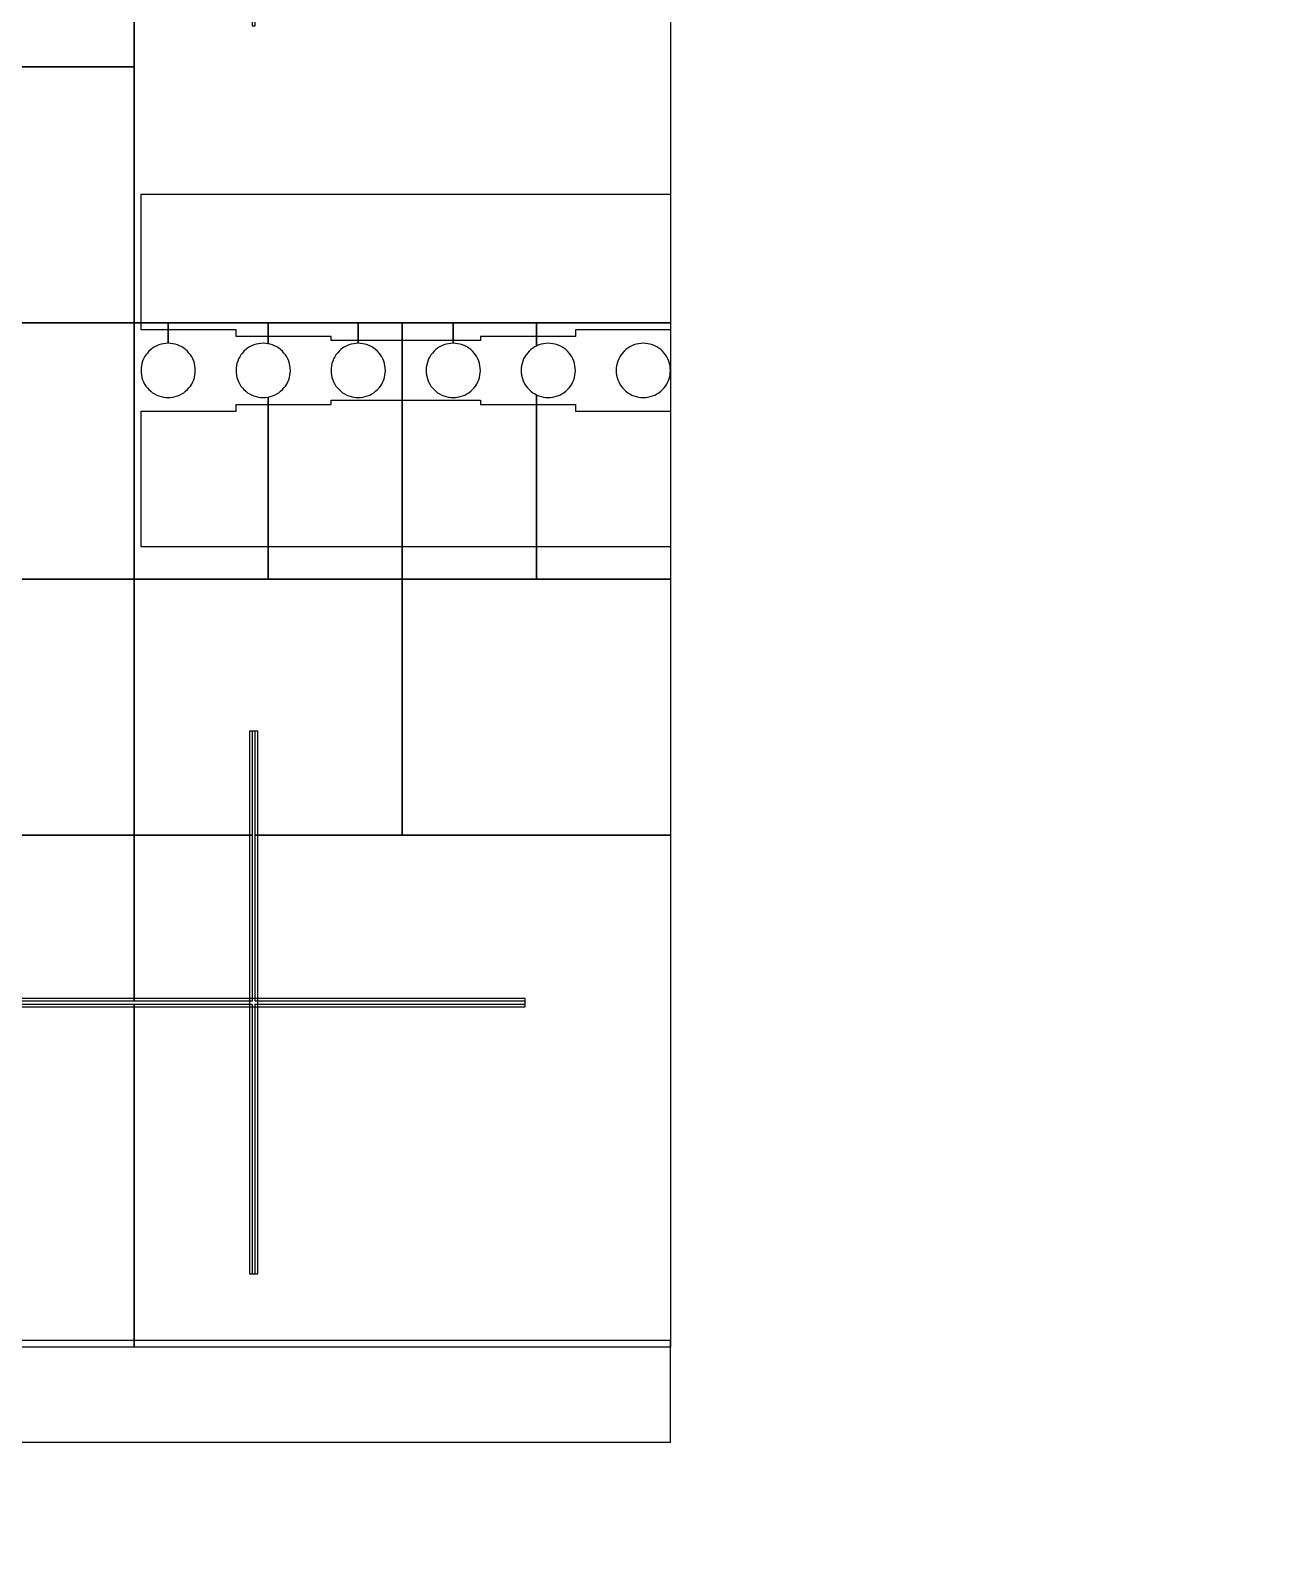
# Model space of a CAD drawing. Extents: x -52 to 52, y -50 to 50.
# Drawn here: x -40.442 to -39.536, y 3.307 to 4.426 of the extents above; entities that cross this region are included whole.
import ezdxf

# ---------------------------------------------------------------- set-up
doc = ezdxf.new("R2010")
doc.units = 0
for name, color, linetype in [('helperLayer', 6, 'CONTINUOUS'), ('largegap', 4, 'CONTINUOUS'), ('smallgap', 3, 'CONTINUOUS')]:
    doc.layers.add(name, color=color, linetype=linetype)

# ---------------------------------------------------------------- blocks, each defined once
blk = doc.blocks.new('Markers')
at = {"layer": 'largegap', "linetype": 'CONTINUOUS'}
for points in [[(-40.22, 4.187), (-40.22, 4.19), (-40.29, 4.19), (-40.29, 4.195), (-40.36, 4.195), (-40.36, 4.295), (-39.97, 4.295), (-39.97, 4.195), (-40.04, 4.195), (-40.04, 4.19), (-40.11, 4.19), (-40.11, 4.187), (-40.22, 4.187)], [(-40.22, 4.187), (-40.22, 4.19), (-40.29, 4.19), (-40.29, 4.195), (-40.36, 4.195), (-40.36, 4.295), (-39.97, 4.295), (-39.97, 4.195), (-40.04, 4.195), (-40.04, 4.19), (-40.11, 4.19), (-40.11, 4.187), (-40.22, 4.187)], [(-40.36, 4.035), (-40.36, 4.135), (-40.29, 4.135), (-40.29, 4.14), (-40.22, 4.14), (-40.22, 4.143), (-40.11, 4.143), (-40.11, 4.14), (-40.04, 4.14), (-40.04, 4.135), (-39.97, 4.135), (-39.97, 4.035), (-40.36, 4.035)], [(-40.36, 4.035), (-40.36, 4.135), (-40.29, 4.135), (-40.29, 4.14), (-40.22, 4.14), (-40.22, 4.143), (-40.11, 4.143), (-40.11, 4.14), (-40.04, 4.14), (-40.04, 4.135), (-39.97, 4.135), (-39.97, 4.035), (-40.36, 4.035)], [(-40.28, 3.499), (-40.274, 3.499), (-40.274, 3.899), (-40.28, 3.899), (-40.28, 3.499)], [(-40.477, 3.696), (-40.077, 3.696), (-40.077, 3.702), (-40.477, 3.702), (-40.477, 3.696)]]:
    blk.add_lwpolyline(points, close=True, dxfattribs=at)
at = {"layer": 'smallgap', "linetype": 'CONTINUOUS'}
for points in [[(-40.365, 4.955001), (-40.278, 4.955001), (-39.97, 4.955001), (-39.97, 4.200001), (-40.365, 4.200001), (-40.365, 4.618), (-40.278, 4.618), (-40.278, 4.419), (-40.276, 4.419), (-40.276, 4.618), (-40.077, 4.618), (-40.077, 4.62), (-40.276, 4.62), (-40.276, 4.819), (-40.278, 4.819), (-40.278, 4.62), (-40.365, 4.62), (-40.365, 4.955001)], [(-40.49, 4.577501), (-40.48, 4.577501), (-40.365, 4.577501), (-40.365, 4.388751), (-40.48, 4.388751), (-40.49, 4.388751), (-40.5, 4.388751), (-40.52, 4.388751), (-40.53, 4.388751), (-40.54, 4.388751), (-40.55, 4.388751), (-40.56, 4.388751), (-40.5625, 4.388751), (-40.5625, 4.577501), (-40.56, 4.577501), (-40.55, 4.577501), (-40.54, 4.577501), (-40.53, 4.577501), (-40.52, 4.577501), (-40.5, 4.577501), (-40.49, 4.577501)], [(-40.46375, 4.200001), (-40.46375, 4.388751), (-40.365, 4.388751), (-40.365, 4.200001), (-40.46375, 4.200001)], [(-40.34, 4.200001), (-40.27, 4.200001), (-40.26625, 4.200001), (-40.26625, 4.184636), (-40.266527, 4.184697), (-40.268257, 4.184925), (-40.27, 4.185001), (-40.271743, 4.184925), (-40.273473, 4.184697), (-40.275176, 4.18432), (-40.27684, 4.183795), (-40.278452, 4.183127), (-40.28, 4.182322), (-40.281472, 4.181384), (-40.282856, 4.180322), (-40.284142, 4.179143), (-40.285321, 4.177857), (-40.286383, 4.176473), (-40.287321, 4.175001), (-40.288126, 4.173453), (-40.288794, 4.171841), (-40.289319, 4.170177), (-40.289696, 4.168474), (-40.289924, 4.166744), (-40.29, 4.165001), (-40.289924, 4.163258), (-40.289696, 4.161528), (-40.289319, 4.159825), (-40.288794, 4.158161), (-40.288126, 4.156549), (-40.287321, 4.155001), (-40.286383, 4.153529), (-40.285321, 4.152145), (-40.284142, 4.150859), (-40.282856, 4.14968), (-40.281472, 4.148618), (-40.28, 4.14768), (-40.278452, 4.146875), (-40.278, 4.146688), (-40.27684, 4.146207), (-40.275176, 4.145682), (-40.273473, 4.145305), (-40.271743, 4.145077), (-40.27, 4.145001), (-40.268257, 4.145077), (-40.266527, 4.145305), (-40.26625, 4.145366), (-40.26625, 4.011251), (-40.365, 4.011251), (-40.365, 4.200001), (-40.34, 4.200001), (-40.34, 4.185001), (-40.341743, 4.184925), (-40.343473, 4.184697), (-40.345176, 4.18432), (-40.34684, 4.183795), (-40.348452, 4.183127), (-40.35, 4.182322), (-40.351472, 4.181384), (-40.352856, 4.180322), (-40.354142, 4.179143), (-40.355321, 4.177857), (-40.356383, 4.176473), (-40.357321, 4.175001), (-40.358126, 4.173453), (-40.358794, 4.171841), (-40.359319, 4.170177), (-40.359696, 4.168474), (-40.359924, 4.166744), (-40.36, 4.165001), (-40.359924, 4.163258), (-40.359696, 4.161528), (-40.359319, 4.159825), (-40.358794, 4.158161), (-40.358126, 4.156549), (-40.357321, 4.155001), (-40.356383, 4.153529), (-40.355321, 4.152145), (-40.354142, 4.150859), (-40.352856, 4.14968), (-40.351472, 4.148618), (-40.35, 4.14768), (-40.348452, 4.146875), (-40.34684, 4.146207), (-40.345176, 4.145682), (-40.343473, 4.145305), (-40.341743, 4.145077), (-40.34, 4.145001), (-40.338257, 4.145077), (-40.336527, 4.145305), (-40.334824, 4.145682), (-40.33316, 4.146207), (-40.331548, 4.146875), (-40.33, 4.14768), (-40.328528, 4.148618), (-40.327144, 4.14968), (-40.325858, 4.150859), (-40.324679, 4.152145), (-40.323617, 4.153529), (-40.322679, 4.155001), (-40.321874, 4.156549), (-40.321206, 4.158161), (-40.320681, 4.159825), (-40.320304, 4.161528), (-40.320076, 4.163258), (-40.32, 4.165001), (-40.320076, 4.166744), (-40.320304, 4.168474), (-40.320681, 4.170177), (-40.321206, 4.171841), (-40.321874, 4.173453), (-40.322679, 4.175001), (-40.323617, 4.176473), (-40.324679, 4.177857), (-40.325858, 4.179143), (-40.327144, 4.180322), (-40.328528, 4.181384), (-40.33, 4.182322), (-40.331548, 4.183127), (-40.33316, 4.183795), (-40.334824, 4.18432), (-40.336527, 4.184697), (-40.338257, 4.184925), (-40.34, 4.185001), (-40.34, 4.200001)], [(-40.2, 4.185001), (-40.2, 4.200001), (-40.1675, 4.200001), (-40.1675, 4.011251), (-40.26625, 4.011251), (-40.26625, 4.145366), (-40.264824, 4.145682), (-40.26316, 4.146207), (-40.261548, 4.146875), (-40.26, 4.14768), (-40.258528, 4.148618), (-40.257144, 4.14968), (-40.255858, 4.150859), (-40.254679, 4.152145), (-40.253617, 4.153529), (-40.252679, 4.155001), (-40.251874, 4.156549), (-40.251206, 4.158161), (-40.250681, 4.159825), (-40.250304, 4.161528), (-40.250076, 4.163258), (-40.25, 4.165001), (-40.250076, 4.166744), (-40.250304, 4.168474), (-40.250681, 4.170177), (-40.251206, 4.171841), (-40.251874, 4.173453), (-40.252679, 4.175001), (-40.253617, 4.176473), (-40.254679, 4.177857), (-40.255858, 4.179143), (-40.257144, 4.180322), (-40.258528, 4.181384), (-40.26, 4.182322), (-40.261548, 4.183127), (-40.26316, 4.183795), (-40.264824, 4.18432), (-40.26625, 4.184636), (-40.26625, 4.200001), (-40.2, 4.200001), (-40.2, 4.185001), (-40.201743, 4.184925), (-40.203473, 4.184697), (-40.205176, 4.18432), (-40.20684, 4.183795), (-40.208452, 4.183127), (-40.21, 4.182322), (-40.211472, 4.181384), (-40.212856, 4.180322), (-40.214142, 4.179143), (-40.215321, 4.177857), (-40.216383, 4.176473), (-40.217321, 4.175001), (-40.218126, 4.173453), (-40.218794, 4.171841), (-40.219319, 4.170177), (-40.219696, 4.168474), (-40.219924, 4.166744), (-40.22, 4.165001), (-40.219924, 4.163258), (-40.219696, 4.161528), (-40.219319, 4.159825), (-40.218794, 4.158161), (-40.218126, 4.156549), (-40.217321, 4.155001), (-40.216383, 4.153529), (-40.215321, 4.152145), (-40.214142, 4.150859), (-40.212856, 4.14968), (-40.211472, 4.148618), (-40.21, 4.14768), (-40.208452, 4.146875), (-40.20684, 4.146207), (-40.205176, 4.145682), (-40.203473, 4.145305), (-40.201743, 4.145077), (-40.2, 4.145001), (-40.198257, 4.145077), (-40.196527, 4.145305), (-40.194824, 4.145682), (-40.19316, 4.146207), (-40.191548, 4.146875), (-40.19, 4.14768), (-40.188528, 4.148618), (-40.187144, 4.14968), (-40.185858, 4.150859), (-40.184679, 4.152145), (-40.183617, 4.153529), (-40.182679, 4.155001), (-40.181874, 4.156549), (-40.181206, 4.158161), (-40.180681, 4.159825), (-40.180304, 4.161528), (-40.180076, 4.163258), (-40.18, 4.165001), (-40.180076, 4.166744), (-40.180304, 4.168474), (-40.180681, 4.170177), (-40.181206, 4.171841), (-40.181874, 4.173453), (-40.182679, 4.175001), (-40.183617, 4.176473), (-40.184679, 4.177857), (-40.185858, 4.179143), (-40.187144, 4.180322), (-40.188528, 4.181384), (-40.19, 4.182322), (-40.191548, 4.183127), (-40.19316, 4.183795), (-40.194824, 4.18432), (-40.196527, 4.184697), (-40.198257, 4.184925), (-40.2, 4.185001)], [(-40.13, 4.185001), (-40.13, 4.200001), (-40.06875, 4.200001), (-40.06875, 4.182972), (-40.07, 4.182322), (-40.071472, 4.181384), (-40.072856, 4.180322), (-40.074142, 4.179143), (-40.075321, 4.177857), (-40.076383, 4.176473), (-40.077321, 4.175001), (-40.078126, 4.173453), (-40.078794, 4.171841), (-40.079319, 4.170177), (-40.079696, 4.168474), (-40.079924, 4.166744), (-40.08, 4.165001), (-40.079924, 4.163258), (-40.079696, 4.161528), (-40.079319, 4.159825), (-40.078794, 4.158161), (-40.078126, 4.156549), (-40.077321, 4.155001), (-40.076383, 4.153529), (-40.075321, 4.152145), (-40.074142, 4.150859), (-40.072856, 4.14968), (-40.071472, 4.148618), (-40.07, 4.14768), (-40.06875, 4.14703), (-40.06875, 4.011251), (-40.1675, 4.011251), (-40.1675, 4.200001), (-40.13, 4.200001), (-40.13, 4.185001), (-40.131743, 4.184925), (-40.133473, 4.184697), (-40.135176, 4.18432), (-40.13684, 4.183795), (-40.138452, 4.183127), (-40.14, 4.182322), (-40.141472, 4.181384), (-40.142856, 4.180322), (-40.144142, 4.179143), (-40.145321, 4.177857), (-40.146383, 4.176473), (-40.147321, 4.175001), (-40.148126, 4.173453), (-40.148794, 4.171841), (-40.149319, 4.170177), (-40.149696, 4.168474), (-40.149924, 4.166744), (-40.15, 4.165001), (-40.149924, 4.163258), (-40.149696, 4.161528), (-40.149319, 4.159825), (-40.148794, 4.158161), (-40.148126, 4.156549), (-40.147321, 4.155001), (-40.146383, 4.153529), (-40.145321, 4.152145), (-40.144142, 4.150859), (-40.142856, 4.14968), (-40.141472, 4.148618), (-40.14, 4.14768), (-40.138452, 4.146875), (-40.13684, 4.146207), (-40.135176, 4.145682), (-40.133473, 4.145305), (-40.131743, 4.145077), (-40.13, 4.145001), (-40.128257, 4.145077), (-40.126527, 4.145305), (-40.124824, 4.145682), (-40.12316, 4.146207), (-40.121548, 4.146875), (-40.12, 4.14768), (-40.118528, 4.148618), (-40.117144, 4.14968), (-40.115858, 4.150859), (-40.114679, 4.152145), (-40.113617, 4.153529), (-40.112679, 4.155001), (-40.111874, 4.156549), (-40.111206, 4.158161), (-40.110681, 4.159825), (-40.110304, 4.161528), (-40.110076, 4.163258), (-40.11, 4.165001), (-40.110076, 4.166744), (-40.110304, 4.168474), (-40.110681, 4.170177), (-40.111206, 4.171841), (-40.111874, 4.173453), (-40.112679, 4.175001), (-40.113617, 4.176473), (-40.114679, 4.177857), (-40.115858, 4.179143), (-40.117144, 4.180322), (-40.118528, 4.181384), (-40.12, 4.182322), (-40.121548, 4.183127), (-40.12316, 4.183795), (-40.124824, 4.18432), (-40.126527, 4.184697), (-40.128257, 4.184925), (-40.13, 4.185001)], [(-40.06875, 4.200001), (-40.06, 4.200001), (-39.97, 4.200001), (-39.97, 4.165001), (-39.970076, 4.166744), (-39.970304, 4.168474), (-39.970681, 4.170177), (-39.971206, 4.171841), (-39.971874, 4.173453), (-39.972679, 4.175001), (-39.973617, 4.176473), (-39.974679, 4.177857), (-39.975858, 4.179143), (-39.977144, 4.180322), (-39.978528, 4.181384), (-39.98, 4.182322), (-39.981548, 4.183127), (-39.98316, 4.183795), (-39.984824, 4.18432), (-39.986527, 4.184697), (-39.988257, 4.184925), (-39.99, 4.185001), (-39.991743, 4.184925), (-39.993473, 4.184697), (-39.995176, 4.18432), (-39.99684, 4.183795), (-39.998452, 4.183127), (-40, 4.182322), (-40.001472, 4.181384), (-40.002856, 4.180322), (-40.004142, 4.179143), (-40.005321, 4.177857), (-40.006383, 4.176473), (-40.007321, 4.175001), (-40.008126, 4.173453), (-40.008794, 4.171841), (-40.009319, 4.170177), (-40.009696, 4.168474), (-40.009924, 4.166744), (-40.01, 4.165001), (-40.009924, 4.163258), (-40.009696, 4.161528), (-40.009319, 4.159825), (-40.008794, 4.158161), (-40.008126, 4.156549), (-40.007321, 4.155001), (-40.006383, 4.153529), (-40.005321, 4.152145), (-40.004142, 4.150859), (-40.002856, 4.14968), (-40.001472, 4.148618), (-40, 4.14768), (-39.998452, 4.146875), (-39.99684, 4.146207), (-39.995176, 4.145682), (-39.993473, 4.145305), (-39.991743, 4.145077), (-39.99, 4.145001), (-39.988257, 4.145077), (-39.986527, 4.145305), (-39.984824, 4.145682), (-39.98316, 4.146207), (-39.981548, 4.146875), (-39.98, 4.14768), (-39.978528, 4.148618), (-39.977144, 4.14968), (-39.975858, 4.150859), (-39.974679, 4.152145), (-39.973617, 4.153529), (-39.972679, 4.155001), (-39.971874, 4.156549), (-39.971206, 4.158161), (-39.970681, 4.159825), (-39.970304, 4.161528), (-39.970076, 4.163258), (-39.97, 4.165001), (-39.97, 4.011251), (-40.06875, 4.011251), (-40.06875, 4.14703), (-40.068452, 4.146875), (-40.06684, 4.146207), (-40.065176, 4.145682), (-40.063473, 4.145305), (-40.061743, 4.145077), (-40.06, 4.145001), (-40.058257, 4.145077), (-40.056527, 4.145305), (-40.054824, 4.145682), (-40.05316, 4.146207), (-40.051548, 4.146875), (-40.05, 4.14768), (-40.048528, 4.148618), (-40.047144, 4.14968), (-40.045858, 4.150859), (-40.044679, 4.152145), (-40.043617, 4.153529), (-40.042679, 4.155001), (-40.041874, 4.156549), (-40.041206, 4.158161), (-40.040681, 4.159825), (-40.040304, 4.161528), (-40.040076, 4.163258), (-40.04, 4.165001), (-40.040076, 4.166744), (-40.040304, 4.168474), (-40.040681, 4.170177), (-40.041206, 4.171841), (-40.041874, 4.173453), (-40.042679, 4.175001), (-40.043617, 4.176473), (-40.044679, 4.177857), (-40.045858, 4.179143), (-40.047144, 4.180322), (-40.048528, 4.181384), (-40.05, 4.182322), (-40.051548, 4.183127), (-40.05316, 4.183795), (-40.054824, 4.18432), (-40.056527, 4.184697), (-40.058257, 4.184925), (-40.06, 4.185001), (-40.061743, 4.184925), (-40.063473, 4.184697), (-40.065176, 4.18432), (-40.06684, 4.183795), (-40.068452, 4.183127), (-40.06875, 4.182972), (-40.06875, 4.200001)], [(-40.365, 3.822501), (-40.365, 4.011251), (-40.1675, 4.011251), (-40.1675, 3.822501), (-40.276, 3.822501), (-40.276, 3.899), (-40.278, 3.899), (-40.278, 3.822501), (-40.365, 3.822501)], [(-40.1675, 3.822501), (-40.1675, 4.011251), (-39.97, 4.011251), (-39.97, 3.822501), (-40.1675, 3.822501)], [(-40.276, 3.7), (-40.276, 3.822501), (-39.97, 3.822501), (-39.97, 3.445001), (-40.365, 3.445001), (-40.365, 3.698), (-40.278, 3.698), (-40.278, 3.499), (-40.276, 3.499), (-40.276, 3.698), (-40.077, 3.698), (-40.077, 3.7), (-40.276, 3.7)], [(-40.365, 3.7), (-40.365, 3.822501), (-40.278, 3.822501), (-40.278, 3.7), (-40.365, 3.7)], [(-41.55, 3.375), (-39.97, 3.375), (-39.97, 3.45), (-41.55, 3.45), (-41.55, 3.375)]]:
    blk.add_lwpolyline(points, close=True, dxfattribs=at)
for points in [[(-40.48, 4.200001), (-40.365, 4.200001), (-40.365, 4.011251), (-40.55, 4.011251)], [(-40.55, 4.011251), (-40.365, 4.011251), (-40.365, 3.822501), (-40.5625, 3.822501)], [(-40.76, 3.822501), (-40.365, 3.822501), (-40.365, 3.7), (-40.477, 3.7)], [(-40.477, 3.698), (-40.365, 3.698), (-40.365, 3.445001), (-40.76, 3.445001)]]:
    blk.add_lwpolyline(points, dxfattribs=at)

msp = doc.modelspace()

# ---------------------------------------------------------------- linework, layer by layer
at = {"layer": 'helperLayer', "linetype": 'CONTINUOUS'}
msp.add_circle((0, 0), 50, dxfattribs=at)

# ---------------------------------------------------------------- block references
msp.add_blockref('Markers', (0, 0.01))

doc.saveas('drawing.dxf')
